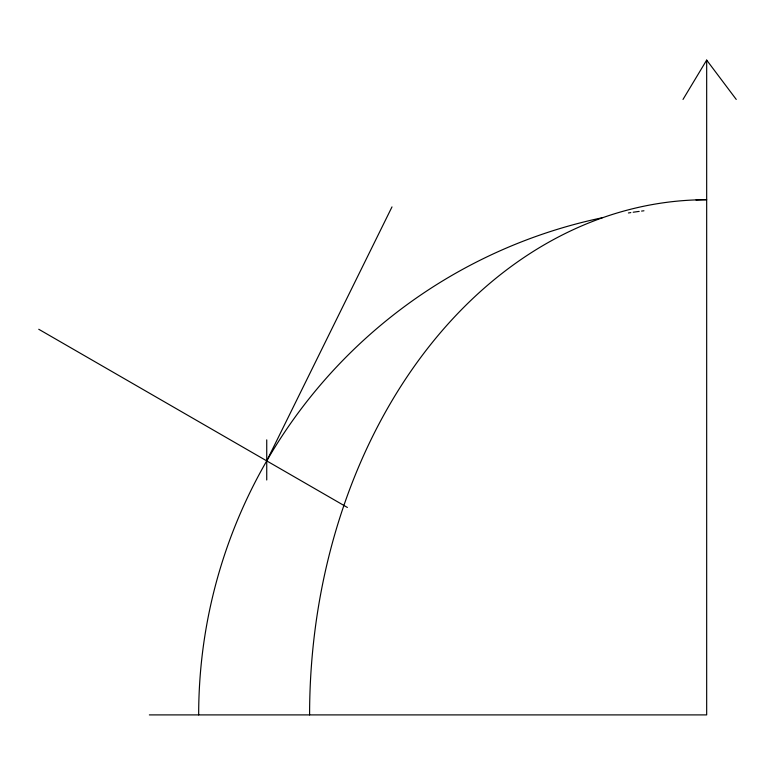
<?xml version="1.0" encoding="UTF-8"?>
<svg xmlns="http://www.w3.org/2000/svg" width="775" height="775" viewBox="0 0 775 775"><rect width="100%" height="100%" fill="white"/><g stroke="black" fill="none" stroke-linecap="round" stroke-linejoin="round"><path stroke-width="1.16" d="M266.736 460.892L391.995 206.896M683.007 99.433L706.674 60.101L736.25 99.433M149.362 714.899L706.674 714.899L706.674 60.101M38.75 329.268L347.394 507.46M266.736 439.861L266.736 479.996M309.593 714.899A515.181 397.081 90 0 1 706.674 199.718A515.181 328.232 -90 0 0 696.018 199.989M198.671 714.899A508.003 508.003 0 0 1 602.233 217.746M628.418 212.96A508.003 508.003 0 0 1 630.811 212.592M633.194 212.234A508.003 508.003 0 0 1 639.172 211.401M641.564 211.081A508.003 508.003 0 0 1 643.957 210.781"/></g></svg>
